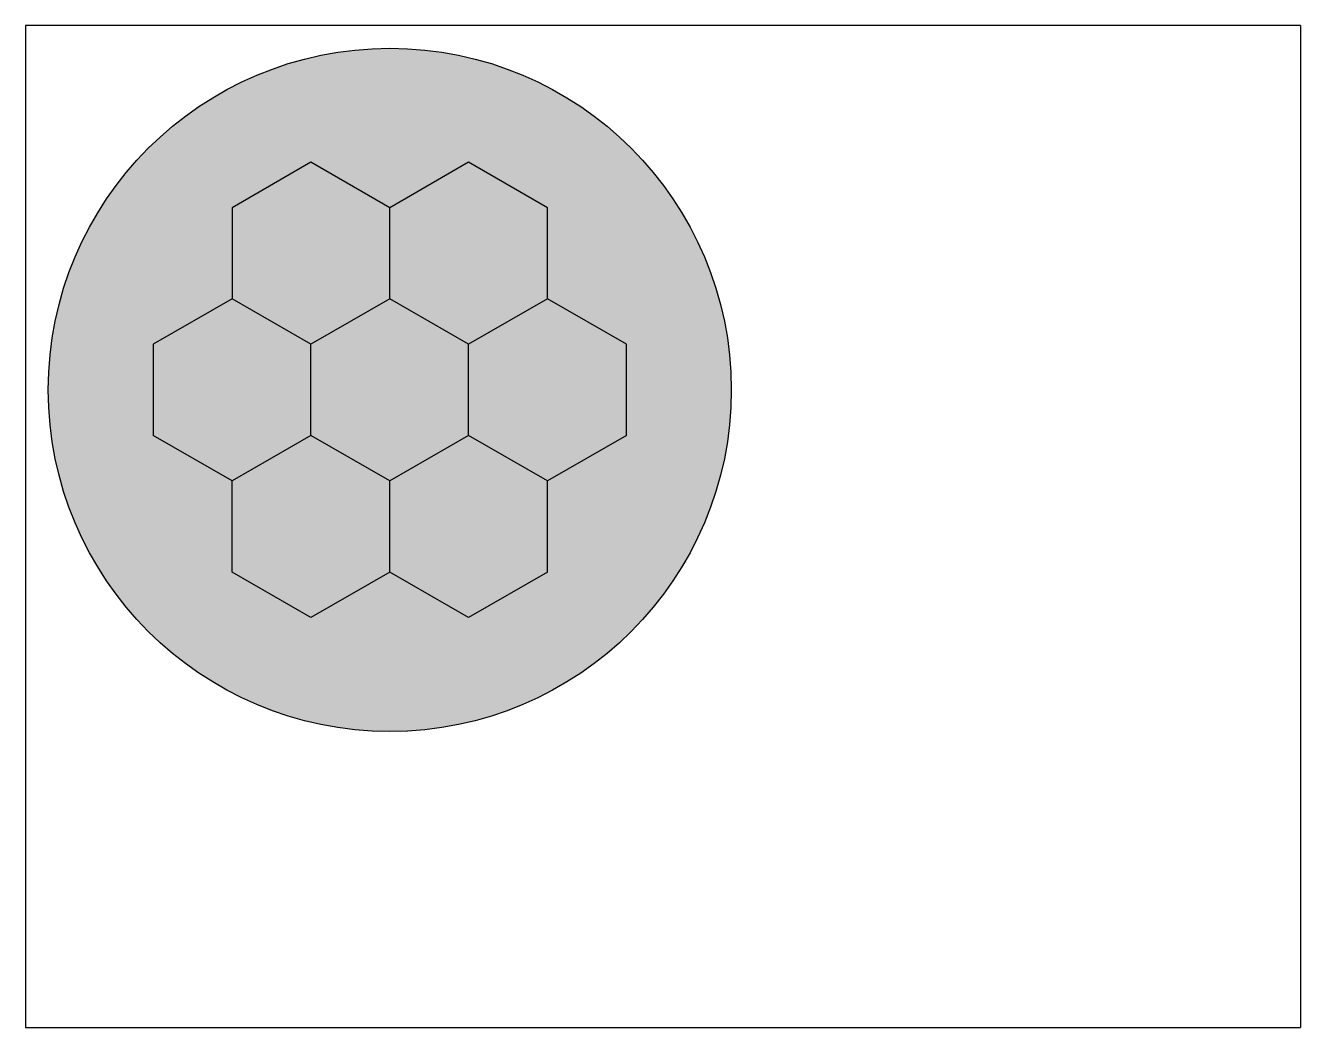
# Model space of a CAD drawing. Extents: x 0 to 280, y 0 to 220.
import ezdxf

# ---------------------------------------------------------------- set-up
doc = ezdxf.new("R2010")
doc.units = 0
for name, color, linetype in [('1__PRINTING_LAYERS_____1_2', 5, 'CONTINUOUS'), ('1__PRINTING_LAYERS_____1_3', 7, 'CONTINUOUS'), ('2__NON-PRINTING_LAYERS____', 3, 'CONTINUOUS')]:
    doc.layers.add(name, color=color, linetype=linetype)

# ---------------------------------------------------------------- blocks, each defined once
blk = doc.blocks.new('*U1')
at = {"layer": '1__PRINTING_LAYERS_____1_3', "color": 254}
for points in [[(62.68, 190), (61.11, 212.58), (62.68, 212.97)], [(62.86, 189.89), (62.68, 212.97), (62.86, 213.02)], [(62.68, 190), (62.68, 212.97), (62.86, 189.89)], [(64.61, 188.89), (62.86, 213.02), (64.61, 213.4)], [(62.86, 189.89), (62.86, 213.02), (64.61, 188.89)], [(66.35, 187.88), (64.61, 213.4), (66.35, 213.75)], [(64.61, 188.89), (64.61, 213.4), (66.35, 187.88)], [(68.09, 186.88), (66.35, 213.75), (68.09, 214.05)], [(66.35, 187.88), (66.35, 213.75), (68.09, 186.88)], [(69.82, 185.88), (68.09, 214.05), (69.82, 214.31)], [(68.09, 186.88), (68.09, 214.05), (69.82, 185.88)], [(71.55, 184.88), (69.82, 214.31), (71.55, 214.52)], [(69.82, 185.88), (69.82, 214.31), (71.55, 184.88)], [(73.26, 183.89), (71.55, 214.52), (73.26, 214.7)], [(71.55, 184.88), (71.55, 214.52), (73.26, 183.89)], [(74.96, 182.91), (73.26, 214.7), (74.96, 214.83)], [(73.26, 183.89), (73.26, 214.7), (74.96, 182.91)], [(76.66, 181.93), (74.96, 214.83), (76.66, 214.93)], [(74.96, 182.91), (74.96, 214.83), (76.66, 181.93)], [(78.34, 180.96), (76.66, 214.93), (78.34, 214.98)], [(76.66, 181.93), (76.66, 214.93), (78.34, 180.96)], [(80, 180), (78.34, 214.98), (80, 215)], [(78.34, 180.96), (78.34, 214.98), (80, 180)], [(80, 180), (80, 215), (81.66, 180.96)], [(81.66, 180.96), (80, 215), (81.66, 214.98)], [(81.66, 180.96), (81.66, 214.98), (83.34, 181.93)], [(83.34, 181.93), (81.66, 214.98), (83.34, 214.93)], [(83.34, 181.93), (83.34, 214.93), (85.04, 182.91)], [(85.04, 182.91), (83.34, 214.93), (85.04, 214.83)], [(85.04, 182.91), (85.04, 214.83), (86.74, 183.89)], [(86.74, 183.89), (85.04, 214.83), (86.74, 214.7)], [(86.74, 183.89), (86.74, 214.7), (88.45, 184.88)], [(88.45, 184.88), (86.74, 214.7), (88.45, 214.52)], [(88.45, 184.88), (88.45, 214.52), (90.18, 185.88)], [(90.18, 185.88), (88.45, 214.52), (90.18, 214.31)], [(90.18, 185.88), (90.18, 214.31), (91.91, 186.88)], [(91.91, 186.88), (90.18, 214.31), (91.91, 214.05)], [(91.91, 186.88), (91.91, 214.05), (93.65, 187.88)], [(93.65, 187.88), (91.91, 214.05), (93.65, 213.75)], [(93.65, 187.88), (93.65, 213.75), (95.39, 188.89)], [(95.39, 188.89), (93.65, 213.75), (95.39, 213.4)], [(95.39, 188.89), (95.39, 213.4), (97.14, 189.89)], [(97.14, 189.89), (95.39, 213.4), (97.14, 213.02)], [(97.14, 189.89), (97.14, 213.02), (97.32, 190)], [(97.32, 190), (97.14, 213.02), (97.32, 212.97)], [(97.32, 190), (97.32, 212.97), (98.89, 189.1)], [(98.89, 189.1), (97.32, 212.97), (98.89, 212.58)], [(54.13, 185.06), (52.39, 209.73), (54.13, 210.4)], [(55.87, 186.07), (54.13, 210.4), (55.87, 211.01)], [(54.13, 185.06), (54.13, 210.4), (55.87, 186.07)], [(57.61, 187.08), (55.87, 211.01), (57.61, 211.58)], [(55.87, 186.07), (55.87, 211.01), (57.61, 187.08)], [(59.36, 188.09), (57.61, 211.58), (59.36, 212.1)], [(57.61, 187.08), (57.61, 211.58), (59.36, 188.09)], [(61.11, 189.1), (59.36, 212.1), (61.11, 212.58)], [(59.36, 188.09), (59.36, 212.1), (61.11, 189.1)], [(61.11, 189.1), (61.11, 212.58), (62.68, 190)], [(98.89, 189.1), (98.89, 212.58), (100.64, 188.09)], [(100.64, 188.09), (98.89, 212.58), (100.64, 212.1)], [(100.64, 188.09), (100.64, 212.1), (102.39, 187.08)], [(102.39, 187.08), (100.64, 212.1), (102.39, 211.58)], [(102.39, 187.08), (102.39, 211.58), (104.13, 186.07)], [(104.13, 186.07), (102.39, 211.58), (104.13, 211.01)], [(104.13, 186.07), (104.13, 211.01), (105.87, 185.06)], [(105.87, 185.06), (104.13, 211.01), (105.87, 210.4)], [(105.87, 185.06), (105.87, 210.4), (107.61, 184.06)], [(107.61, 184.06), (105.87, 210.4), (107.61, 209.73)], [(47.24, 181.09), (45.55, 206.62), (47.24, 207.47)], [(48.95, 182.07), (47.24, 207.47), (48.95, 208.27)], [(47.24, 181.09), (47.24, 207.47), (48.95, 182.07)], [(50.67, 183.06), (48.95, 208.27), (50.67, 209.03)], [(48.95, 182.07), (48.95, 208.27), (50.67, 183.06)], [(52.39, 184.06), (50.67, 209.03), (52.39, 209.73)], [(50.67, 183.06), (50.67, 209.03), (52.39, 184.06)], [(52.39, 184.06), (52.39, 209.73), (54.13, 185.06)], [(107.61, 184.06), (107.61, 209.73), (109.33, 183.06)], [(109.33, 183.06), (107.61, 209.73), (109.33, 209.03)], [(109.33, 183.06), (109.33, 209.03), (111.05, 182.07)], [(111.05, 182.07), (109.33, 209.03), (111.05, 208.27)], [(111.05, 182.07), (111.05, 208.27), (112.76, 181.09)], [(112.76, 181.09), (111.05, 208.27), (112.76, 207.47)], [(112.76, 181.09), (112.76, 207.47), (114.45, 180.11)], [(114.45, 180.11), (112.76, 207.47), (114.45, 206.62)], [(42.22, 158.19), (40.58, 203.8), (42.22, 204.79)], [(43.88, 159.14), (42.22, 204.79), (43.88, 205.73)], [(42.22, 158.19), (42.22, 204.79), (43.88, 159.14)], [(45.36, 160), (43.88, 205.73), (45.36, 206.52)], [(43.88, 159.14), (43.88, 205.73), (45.36, 160)], [(45.55, 180.11), (45.36, 206.52), (45.55, 206.62)], [(45.36, 180), (45.36, 206.52), (45.55, 180.11)], [(45.55, 180.11), (45.55, 206.62), (47.24, 181.09)], [(114.45, 180.11), (114.45, 206.62), (114.64, 180)], [(114.64, 180), (114.45, 206.62), (114.64, 206.52)], [(114.64, 160), (114.64, 206.52), (116.12, 159.14)], [(116.12, 159.14), (114.64, 206.52), (116.12, 205.73)], [(116.12, 159.14), (116.12, 205.73), (117.78, 158.19)], [(117.78, 158.19), (116.12, 205.73), (117.78, 204.79)], [(117.78, 158.19), (117.78, 204.79), (119.42, 157.24)], [(119.42, 157.24), (117.78, 204.79), (119.42, 203.8)], [(37.36, 155.38), (35.79, 200.59), (37.36, 201.7)], [(38.96, 156.31), (37.36, 201.7), (38.96, 202.77)], [(37.36, 155.38), (37.36, 201.7), (38.96, 156.31)], [(40.58, 157.24), (38.96, 202.77), (40.58, 203.8)], [(38.96, 156.31), (38.96, 202.77), (40.58, 157.24)], [(40.58, 157.24), (40.58, 203.8), (42.22, 158.19)], [(119.42, 157.24), (119.42, 203.8), (121.04, 156.31)], [(121.04, 156.31), (119.42, 203.8), (121.04, 202.77)], [(121.04, 156.31), (121.04, 202.77), (122.64, 155.38)], [(122.64, 155.38), (121.04, 202.77), (122.64, 201.7)], [(122.64, 155.38), (122.64, 201.7), (124.21, 154.48)], [(124.21, 154.48), (122.64, 201.7), (124.21, 200.59)], [(34.25, 153.58), (32.73, 198.23), (34.25, 199.43)], [(35.79, 154.48), (34.25, 199.43), (35.79, 200.59)], [(34.25, 153.58), (34.25, 199.43), (35.79, 154.48)], [(35.79, 154.48), (35.79, 200.59), (37.36, 155.38)], [(124.21, 154.48), (124.21, 200.59), (125.75, 153.58)], [(125.75, 153.58), (124.21, 200.59), (125.75, 199.43)], [(125.75, 153.58), (125.75, 199.43), (127.27, 152.71)], [(127.27, 152.71), (125.75, 199.43), (127.27, 198.23)], [(31.24, 151.85), (29.78, 195.71), (31.24, 196.99)], [(32.73, 152.71), (31.24, 196.99), (32.73, 198.23)], [(31.24, 151.85), (31.24, 196.99), (32.73, 152.71)], [(32.73, 152.71), (32.73, 198.23), (34.25, 153.58)], [(127.27, 152.71), (127.27, 198.23), (128.76, 151.85)], [(128.76, 151.85), (127.27, 198.23), (128.76, 196.99)], [(128.76, 151.85), (128.76, 196.99), (130.22, 151.01)], [(130.22, 151.01), (128.76, 196.99), (130.22, 195.71)], [(28.04, 85.92), (26.97, 193.03), (28.04, 194.08)], [(28.36, 150.18), (28.04, 194.08), (28.36, 194.39)], [(28.04, 150), (28.04, 194.08), (28.36, 150.18)], [(29.78, 151.01), (28.36, 194.39), (29.78, 195.71)], [(28.36, 150.18), (28.36, 194.39), (29.78, 151.01)], [(29.78, 151.01), (29.78, 195.71), (31.24, 151.85)], [(130.22, 151.01), (130.22, 195.71), (131.64, 150.18)], [(131.64, 150.18), (130.22, 195.71), (131.64, 194.39)], [(131.64, 150.18), (131.64, 194.39), (131.96, 150)], [(131.96, 150), (131.64, 194.39), (131.96, 194.08)], [(131.96, 85.92), (131.96, 194.08), (133.03, 86.97)], [(133.03, 86.97), (131.96, 194.08), (133.03, 193.03)], [(25.61, 88.36), (24.29, 190.22), (25.61, 191.64)], [(26.97, 86.97), (25.61, 191.64), (26.97, 193.03)], [(25.61, 88.36), (25.61, 191.64), (26.97, 86.97)], [(26.97, 86.97), (26.97, 193.03), (28.04, 85.92)], [(133.03, 86.97), (133.03, 193.03), (134.39, 88.36)], [(134.39, 88.36), (133.03, 193.03), (134.39, 191.64)], [(134.39, 88.36), (134.39, 191.64), (135.71, 89.78)], [(135.71, 89.78), (134.39, 191.64), (135.71, 190.22)], [(23.01, 91.24), (21.77, 187.27), (23.01, 188.76)], [(24.29, 89.78), (23.01, 188.76), (24.29, 190.22)], [(23.01, 91.24), (23.01, 188.76), (24.29, 89.78)], [(24.29, 89.78), (24.29, 190.22), (25.61, 88.36)], [(135.71, 89.78), (135.71, 190.22), (136.99, 91.24)], [(136.99, 91.24), (135.71, 190.22), (136.99, 188.76)], [(136.99, 91.24), (136.99, 188.76), (138.23, 92.73)], [(138.23, 92.73), (136.99, 188.76), (138.23, 187.27)], [(20.57, 94.25), (19.41, 184.21), (20.57, 185.75)], [(21.77, 92.73), (20.57, 185.75), (21.77, 187.27)], [(20.57, 94.25), (20.57, 185.75), (21.77, 92.73)], [(21.77, 92.73), (21.77, 187.27), (23.01, 91.24)], [(138.23, 92.73), (138.23, 187.27), (139.43, 94.25)], [(139.43, 94.25), (138.23, 187.27), (139.43, 185.75)], [(139.43, 94.25), (139.43, 185.75), (140.59, 95.79)], [(140.59, 95.79), (139.43, 185.75), (140.59, 184.21)], [(18.3, 97.36), (17.23, 181.04), (18.3, 182.64)], [(19.41, 95.79), (18.3, 182.64), (19.41, 184.21)], [(18.3, 97.36), (18.3, 182.64), (19.41, 95.79)], [(19.41, 95.79), (19.41, 184.21), (20.57, 94.25)], [(140.59, 95.79), (140.59, 184.21), (141.7, 97.36)], [(141.7, 97.36), (140.59, 184.21), (141.7, 182.64)], [(141.7, 97.36), (141.7, 182.64), (142.77, 98.96)], [(142.77, 98.96), (141.7, 182.64), (142.77, 181.04)], [(16.2, 100.58), (15.21, 177.78), (16.2, 179.42)], [(17.23, 98.96), (16.2, 179.42), (17.23, 181.04)], [(16.2, 100.58), (16.2, 179.42), (17.23, 98.96)], [(17.23, 98.96), (17.23, 181.04), (18.3, 97.36)], [(142.77, 98.96), (142.77, 181.04), (143.8, 100.58)], [(143.8, 100.58), (142.77, 181.04), (143.8, 179.42)], [(143.8, 100.58), (143.8, 179.42), (144.79, 102.22)], [(144.79, 102.22), (143.8, 179.42), (144.79, 177.78)], [(15.21, 102.22), (14.27, 176.12), (15.21, 177.78)], [(15.21, 102.22), (15.21, 177.78), (16.2, 100.58)], [(144.79, 102.22), (144.79, 177.78), (145.73, 103.88)], [(145.73, 103.88), (144.79, 177.78), (145.73, 176.12)], [(13.38, 105.55), (12.53, 172.76), (13.38, 174.45)], [(14.27, 103.88), (13.38, 174.45), (14.27, 176.12)], [(13.38, 105.55), (13.38, 174.45), (14.27, 103.88)], [(14.27, 103.88), (14.27, 176.12), (15.21, 102.22)], [(145.73, 103.88), (145.73, 176.12), (146.62, 105.55)], [(146.62, 105.55), (145.73, 176.12), (146.62, 174.45)], [(146.62, 105.55), (146.62, 174.45), (147.47, 107.24)], [(147.47, 107.24), (146.62, 174.45), (147.47, 172.76)], [(11.73, 108.95), (10.97, 169.33), (11.73, 171.05)], [(12.53, 107.24), (11.73, 171.05), (12.53, 172.76)], [(11.73, 108.95), (11.73, 171.05), (12.53, 107.24)], [(12.53, 107.24), (12.53, 172.76), (13.38, 105.55)], [(147.47, 107.24), (147.47, 172.76), (148.27, 108.95)], [(148.27, 108.95), (147.47, 172.76), (148.27, 171.05)], [(148.27, 108.95), (148.27, 171.05), (149.03, 110.67)], [(149.03, 110.67), (148.27, 171.05), (149.03, 169.33)], [(10.97, 110.67), (10.27, 167.61), (10.97, 169.33)], [(10.97, 110.67), (10.97, 169.33), (11.73, 108.95)], [(149.03, 110.67), (149.03, 169.33), (149.73, 112.39)], [(149.73, 112.39), (149.03, 169.33), (149.73, 167.61)], [(9.6, 114.13), (8.99, 164.13), (9.6, 165.87)], [(10.27, 112.39), (9.6, 165.87), (10.27, 167.61)], [(9.6, 114.13), (9.6, 165.87), (10.27, 112.39)], [(10.27, 112.39), (10.27, 167.61), (10.97, 110.67)], [(149.73, 112.39), (149.73, 167.61), (150.4, 114.13)], [(150.4, 114.13), (149.73, 167.61), (150.4, 165.87)], [(150.4, 114.13), (150.4, 165.87), (151.01, 115.87)], [(151.01, 115.87), (150.4, 165.87), (151.01, 164.13)], [(8.99, 115.87), (8.42, 162.39), (8.99, 164.13)], [(8.99, 115.87), (8.99, 164.13), (9.6, 114.13)], [(151.01, 115.87), (151.01, 164.13), (151.58, 117.61)], [(151.58, 117.61), (151.01, 164.13), (151.58, 162.39)], [(7.9, 119.36), (7.42, 158.89), (7.9, 160.64)], [(8.42, 117.61), (7.9, 160.64), (8.42, 162.39)], [(7.9, 119.36), (7.9, 160.64), (8.42, 117.61)], [(8.42, 117.61), (8.42, 162.39), (8.99, 115.87)], [(151.58, 117.61), (151.58, 162.39), (152.1, 119.36)], [(152.1, 119.36), (151.58, 162.39), (152.1, 160.64)], [(152.1, 119.36), (152.1, 160.64), (152.58, 121.11)], [(152.58, 121.11), (152.1, 160.64), (152.58, 158.89)], [(6.98, 122.86), (6.6, 155.39), (6.98, 157.14)], [(7.42, 121.11), (6.98, 157.14), (7.42, 158.89)], [(6.98, 122.86), (6.98, 157.14), (7.42, 121.11)], [(7.42, 121.11), (7.42, 158.89), (7.9, 119.36)], [(152.58, 121.11), (152.58, 158.89), (153.02, 122.86)], [(153.02, 122.86), (152.58, 158.89), (153.02, 157.14)], [(153.02, 122.86), (153.02, 157.14), (153.4, 124.61)], [(153.4, 124.61), (153.02, 157.14), (153.4, 155.39)], [(6.6, 124.61), (6.25, 153.65), (6.6, 155.39)], [(6.6, 124.61), (6.6, 155.39), (6.98, 122.86)], [(153.4, 124.61), (153.4, 155.39), (153.75, 126.35)], [(153.75, 126.35), (153.4, 155.39), (153.75, 153.65)], [(5.95, 128.09), (5.69, 150.18), (5.95, 151.91)], [(6.25, 126.35), (5.95, 151.91), (6.25, 153.65)], [(5.95, 128.09), (5.95, 151.91), (6.25, 126.35)], [(6.25, 126.35), (6.25, 153.65), (6.6, 124.61)], [(153.75, 126.35), (153.75, 153.65), (154.05, 128.09)], [(154.05, 128.09), (153.75, 153.65), (154.05, 151.91)], [(154.05, 128.09), (154.05, 151.91), (154.31, 129.82)], [(154.31, 129.82), (154.05, 151.91), (154.31, 150.18)], [(5.48, 131.55), (5.3, 146.74), (5.48, 148.45)], [(5.69, 129.82), (5.48, 148.45), (5.69, 150.18)], [(5.48, 131.55), (5.48, 148.45), (5.69, 129.82)], [(5.69, 129.82), (5.69, 150.18), (5.95, 128.09)], [(154.31, 129.82), (154.31, 150.18), (154.52, 131.55)], [(154.52, 131.55), (154.31, 150.18), (154.52, 148.45)], [(154.52, 131.55), (154.52, 148.45), (154.7, 133.26)], [(154.7, 133.26), (154.52, 148.45), (154.7, 146.74)], [(5.3, 133.26), (5.17, 145.04), (5.3, 146.74)], [(5.3, 133.26), (5.3, 146.74), (5.48, 131.55)], [(154.7, 133.26), (154.7, 146.74), (154.83, 134.96)], [(154.83, 134.96), (154.7, 146.74), (154.83, 145.04)], [(5.07, 136.66), (5.02, 141.66), (5.07, 143.34)], [(5.17, 134.96), (5.07, 143.34), (5.17, 145.04)], [(5.07, 136.66), (5.07, 143.34), (5.17, 134.96)], [(5.17, 134.96), (5.17, 145.04), (5.3, 133.26)], [(154.83, 134.96), (154.83, 145.04), (154.93, 136.66)], [(154.93, 136.66), (154.83, 145.04), (154.93, 143.34)], [(154.93, 136.66), (154.93, 143.34), (154.98, 138.34)], [(154.98, 138.34), (154.93, 143.34), (154.98, 141.66)], [(5.02, 138.34), (5, 140), (5.02, 141.66)], [(5.02, 138.34), (5.02, 141.66), (5.07, 136.66)], [(154.98, 138.34), (154.98, 141.66), (155, 140)], [(28.04, 85.92), (28.04, 130), (28.36, 85.61)], [(28.36, 85.61), (28.04, 130), (28.36, 129.82)], [(28.36, 85.61), (28.36, 129.82), (29.78, 84.29)], [(29.78, 84.29), (28.36, 129.82), (29.78, 128.99)], [(29.78, 84.29), (29.78, 128.99), (31.24, 83.01)], [(31.24, 83.01), (29.78, 128.99), (31.24, 128.15)], [(130.22, 84.29), (128.76, 128.15), (130.22, 128.99)], [(131.64, 85.61), (130.22, 128.99), (131.64, 129.82)], [(130.22, 84.29), (130.22, 128.99), (131.64, 85.61)], [(131.96, 85.92), (131.64, 129.82), (131.96, 130)], [(131.64, 85.61), (131.64, 129.82), (131.96, 85.92)], [(31.24, 83.01), (31.24, 128.15), (32.73, 81.77)], [(32.73, 81.77), (31.24, 128.15), (32.73, 127.29)], [(32.73, 81.77), (32.73, 127.29), (34.25, 80.57)], [(34.25, 80.57), (32.73, 127.29), (34.25, 126.42)], [(34.25, 80.57), (34.25, 126.42), (35.79, 79.41)], [(35.79, 79.41), (34.25, 126.42), (35.79, 125.52)], [(125.75, 80.57), (124.21, 125.52), (125.75, 126.42)], [(127.27, 81.77), (125.75, 126.42), (127.27, 127.29)], [(125.75, 80.57), (125.75, 126.42), (127.27, 81.77)], [(128.76, 83.01), (127.27, 127.29), (128.76, 128.15)], [(127.27, 81.77), (127.27, 127.29), (128.76, 83.01)], [(128.76, 83.01), (128.76, 128.15), (130.22, 84.29)], [(35.79, 79.41), (35.79, 125.52), (37.36, 78.3)], [(37.36, 78.3), (35.79, 125.52), (37.36, 124.62)], [(37.36, 78.3), (37.36, 124.62), (38.96, 77.23)], [(38.96, 77.23), (37.36, 124.62), (38.96, 123.69)], [(38.96, 77.23), (38.96, 123.69), (40.58, 76.2)], [(40.58, 76.2), (38.96, 123.69), (40.58, 122.76)], [(121.04, 77.23), (119.42, 122.76), (121.04, 123.69)], [(122.64, 78.3), (121.04, 123.69), (122.64, 124.62)], [(121.04, 77.23), (121.04, 123.69), (122.64, 78.3)], [(124.21, 79.41), (122.64, 124.62), (124.21, 125.52)], [(122.64, 78.3), (122.64, 124.62), (124.21, 79.41)], [(124.21, 79.41), (124.21, 125.52), (125.75, 80.57)], [(40.58, 76.2), (40.58, 122.76), (42.22, 75.21)], [(42.22, 75.21), (40.58, 122.76), (42.22, 121.81)], [(42.22, 75.21), (42.22, 121.81), (43.88, 74.27)], [(43.88, 74.27), (42.22, 121.81), (43.88, 120.86)], [(43.88, 74.27), (43.88, 120.86), (45.36, 73.48)], [(45.36, 73.48), (43.88, 120.86), (45.36, 120)], [(116.12, 74.27), (114.64, 120), (116.12, 120.86)], [(117.78, 75.21), (116.12, 120.86), (117.78, 121.81)], [(116.12, 74.27), (116.12, 120.86), (117.78, 75.21)], [(119.42, 76.2), (117.78, 121.81), (119.42, 122.76)], [(117.78, 75.21), (117.78, 121.81), (119.42, 76.2)], [(119.42, 76.2), (119.42, 122.76), (121.04, 77.23)], [(114.64, 73.48), (114.64, 120), (116.12, 74.27)], [(45.36, 73.48), (45.36, 100), (45.55, 73.38)], [(45.55, 73.38), (45.36, 100), (45.55, 99.89)], [(45.55, 73.38), (45.55, 99.89), (47.24, 72.53)], [(47.24, 72.53), (45.55, 99.89), (47.24, 98.91)], [(47.24, 72.53), (47.24, 98.91), (48.95, 71.73)], [(48.95, 71.73), (47.24, 98.91), (48.95, 97.93)], [(76.66, 65.07), (74.96, 97.09), (76.66, 98.07)], [(78.34, 65.02), (76.66, 98.07), (78.34, 99.04)], [(76.66, 65.07), (76.66, 98.07), (78.34, 65.02)], [(80, 65), (78.34, 99.04), (80, 100)], [(78.34, 65.02), (78.34, 99.04), (80, 65)], [(80, 65), (80, 100), (81.66, 65.02)], [(81.66, 65.02), (80, 100), (81.66, 99.04)], [(81.66, 65.02), (81.66, 99.04), (83.34, 65.07)], [(83.34, 65.07), (81.66, 99.04), (83.34, 98.07)], [(83.34, 65.07), (83.34, 98.07), (85.04, 65.17)], [(85.04, 65.17), (83.34, 98.07), (85.04, 97.09)], [(112.76, 72.53), (111.05, 97.93), (112.76, 98.91)], [(114.45, 73.38), (112.76, 98.91), (114.45, 99.89)], [(112.76, 72.53), (112.76, 98.91), (114.45, 73.38)], [(114.64, 73.48), (114.45, 99.89), (114.64, 100)], [(114.45, 73.38), (114.45, 99.89), (114.64, 73.48)], [(48.95, 71.73), (48.95, 97.93), (50.67, 70.97)], [(50.67, 70.97), (48.95, 97.93), (50.67, 96.94)], [(50.67, 70.97), (50.67, 96.94), (52.39, 70.27)], [(52.39, 70.27), (50.67, 96.94), (52.39, 95.94)], [(52.39, 70.27), (52.39, 95.94), (54.13, 69.6)], [(54.13, 69.6), (52.39, 95.94), (54.13, 94.94)], [(73.26, 65.3), (71.55, 95.12), (73.26, 96.11)], [(74.96, 65.17), (73.26, 96.11), (74.96, 97.09)], [(73.26, 65.3), (73.26, 96.11), (74.96, 65.17)], [(74.96, 65.17), (74.96, 97.09), (76.66, 65.07)], [(85.04, 65.17), (85.04, 97.09), (86.74, 65.3)], [(86.74, 65.3), (85.04, 97.09), (86.74, 96.11)], [(86.74, 65.3), (86.74, 96.11), (88.45, 65.48)], [(88.45, 65.48), (86.74, 96.11), (88.45, 95.12)], [(107.61, 70.27), (105.87, 94.94), (107.61, 95.94)], [(109.33, 70.97), (107.61, 95.94), (109.33, 96.94)], [(107.61, 70.27), (107.61, 95.94), (109.33, 70.97)], [(111.05, 71.73), (109.33, 96.94), (111.05, 97.93)], [(109.33, 70.97), (109.33, 96.94), (111.05, 71.73)], [(111.05, 71.73), (111.05, 97.93), (112.76, 72.53)], [(54.13, 69.6), (54.13, 94.94), (55.87, 68.99)], [(55.87, 68.99), (54.13, 94.94), (55.87, 93.93)], [(55.87, 68.99), (55.87, 93.93), (57.61, 68.42)], [(57.61, 68.42), (55.87, 93.93), (57.61, 92.92)], [(57.61, 68.42), (57.61, 92.92), (59.36, 67.9)], [(59.36, 67.9), (57.61, 92.92), (59.36, 91.91)], [(68.09, 65.95), (66.35, 92.12), (68.09, 93.12)], [(69.82, 65.69), (68.09, 93.12), (69.82, 94.12)], [(68.09, 65.95), (68.09, 93.12), (69.82, 65.69)], [(71.55, 65.48), (69.82, 94.12), (71.55, 95.12)], [(69.82, 65.69), (69.82, 94.12), (71.55, 65.48)], [(71.55, 65.48), (71.55, 95.12), (73.26, 65.3)], [(88.45, 65.48), (88.45, 95.12), (90.18, 65.69)], [(90.18, 65.69), (88.45, 95.12), (90.18, 94.12)], [(90.18, 65.69), (90.18, 94.12), (91.91, 65.95)], [(91.91, 65.95), (90.18, 94.12), (91.91, 93.12)], [(91.91, 65.95), (91.91, 93.12), (93.65, 66.25)], [(93.65, 66.25), (91.91, 93.12), (93.65, 92.12)], [(102.39, 68.42), (100.64, 91.91), (102.39, 92.92)], [(104.13, 68.99), (102.39, 92.92), (104.13, 93.93)], [(102.39, 68.42), (102.39, 92.92), (104.13, 68.99)], [(105.87, 69.6), (104.13, 93.93), (105.87, 94.94)], [(104.13, 68.99), (104.13, 93.93), (105.87, 69.6)], [(105.87, 69.6), (105.87, 94.94), (107.61, 70.27)], [(59.36, 67.9), (59.36, 91.91), (61.11, 67.42)], [(61.11, 67.42), (59.36, 91.91), (61.11, 90.9)], [(61.11, 67.42), (61.11, 90.9), (62.68, 67.03)], [(62.68, 67.03), (61.11, 90.9), (62.68, 90)], [(62.86, 66.98), (62.68, 90), (62.86, 90.11)], [(62.68, 67.03), (62.68, 90), (62.86, 66.98)], [(64.61, 66.6), (62.86, 90.11), (64.61, 91.11)], [(62.86, 66.98), (62.86, 90.11), (64.61, 66.6)], [(66.35, 66.25), (64.61, 91.11), (66.35, 92.12)], [(64.61, 66.6), (64.61, 91.11), (66.35, 66.25)], [(66.35, 66.25), (66.35, 92.12), (68.09, 65.95)], [(93.65, 66.25), (93.65, 92.12), (95.39, 66.6)], [(95.39, 66.6), (93.65, 92.12), (95.39, 91.11)], [(95.39, 66.6), (95.39, 91.11), (97.14, 66.98)], [(97.14, 66.98), (95.39, 91.11), (97.14, 90.11)], [(97.14, 66.98), (97.14, 90.11), (97.32, 67.03)], [(97.32, 67.03), (97.14, 90.11), (97.32, 90)], [(98.89, 67.42), (97.32, 90), (98.89, 90.9)], [(97.32, 67.03), (97.32, 90), (98.89, 67.42)], [(100.64, 67.9), (98.89, 90.9), (100.64, 91.91)], [(98.89, 67.42), (98.89, 90.9), (100.64, 67.9)], [(100.64, 67.9), (100.64, 91.91), (102.39, 68.42)]]:
    blk.add_solid(points, dxfattribs=at)
blk = doc.blocks.new('*U2')
at = {"layer": '1__PRINTING_LAYERS_____1_3', "color": 9}
for points in [[(80, 120), (62.68, 150), (80, 160)], [(80, 120), (80, 160), (97.32, 130)], [(97.32, 130), (80, 160), (97.32, 150)], [(62.68, 130), (62.68, 150), (80, 120)]]:
    blk.add_solid(points, dxfattribs=at)
blk = doc.blocks.new('*U3')
at = {"layer": '1__PRINTING_LAYERS_____1_3', "color": 251}
for points in [[(97.32, 150), (80, 180), (97.32, 190)], [(97.32, 150), (97.32, 190), (114.64, 160)], [(114.64, 160), (97.32, 190), (114.64, 180)], [(80, 160), (80, 180), (97.32, 150)]]:
    blk.add_solid(points, dxfattribs=at)
blk = doc.blocks.new('*U4')
at = {"layer": '1__PRINTING_LAYERS_____1_3', "color": 250}
for points in [[(45.36, 120), (28.04, 150), (45.36, 160)], [(45.36, 120), (45.36, 160), (62.68, 130)], [(62.68, 130), (45.36, 160), (62.68, 150)], [(28.04, 130), (28.04, 150), (45.36, 120)]]:
    blk.add_solid(points, dxfattribs=at)
blk = doc.blocks.new('*U5')
at = {"layer": '1__PRINTING_LAYERS_____1_3', "color": 8}
for points in [[(114.64, 120), (97.32, 150), (114.64, 160)], [(114.64, 120), (114.64, 160), (131.96, 130)], [(131.96, 130), (114.64, 160), (131.96, 150)], [(97.32, 130), (97.32, 150), (114.64, 120)]]:
    blk.add_solid(points, dxfattribs=at)
blk = doc.blocks.new('*U6')
at = {"layer": '1__PRINTING_LAYERS_____1_3', "color": 250}
for points in [[(62.68, 150), (45.36, 180), (62.68, 190)], [(62.68, 150), (62.68, 190), (80, 160)], [(80, 160), (62.68, 190), (80, 180)], [(45.36, 160), (45.36, 180), (62.68, 150)]]:
    blk.add_solid(points, dxfattribs=at)
blk = doc.blocks.new('*U7')
at = {"layer": '1__PRINTING_LAYERS_____1_3', "color": 253}
for points in [[(97.32, 90), (80, 120), (97.32, 130)], [(97.32, 90), (97.32, 130), (114.64, 100)], [(114.64, 100), (97.32, 130), (114.64, 120)], [(80, 100), (80, 120), (97.32, 90)]]:
    blk.add_solid(points, dxfattribs=at)
blk = doc.blocks.new('*U8')
at = {"layer": '1__PRINTING_LAYERS_____1_3'}
for points in [[(62.68, 90), (45.36, 120), (62.68, 130)], [(62.68, 90), (62.68, 130), (80, 100)], [(80, 100), (62.68, 130), (80, 120)], [(45.36, 100), (45.36, 120), (62.68, 90)]]:
    blk.add_solid(points, dxfattribs=at)

msp = doc.modelspace()

# ---------------------------------------------------------------- linework, layer by layer
at = {"layer": '1__PRINTING_LAYERS_____1_2'}
for p, q in [((62.68, 190), (45.36, 180)), ((80, 180), (62.68, 190)), ((97.32, 190), (80, 180)), ((114.64, 180), (97.32, 190)), ((45.36, 180), (45.36, 160)), ((80, 160), (80, 180)), ((114.64, 160), (114.64, 180)), ((45.36, 160), (28.04, 150)), ((62.68, 150), (45.36, 160)), ((80, 160), (62.68, 150)), ((97.32, 150), (80, 160)), ((114.64, 160), (97.32, 150)), ((131.96, 150), (114.64, 160)), ((28.04, 150), (28.04, 130)), ((62.68, 130), (62.68, 150)), ((97.32, 130), (97.32, 150)), ((131.96, 130), (131.96, 150)), ((45.36, 120), (28.04, 130)), ((62.68, 130), (45.36, 120)), ((80, 120), (62.68, 130)), ((97.32, 130), (80, 120)), ((114.64, 120), (97.32, 130)), ((131.96, 130), (114.64, 120)), ((45.36, 100), (45.36, 120)), ((80, 100), (80, 120)), ((114.64, 100), (114.64, 120)), ((62.68, 90), (45.36, 100)), ((80, 100), (62.68, 90)), ((97.32, 90), (80, 100)), ((114.64, 100), (97.32, 90))]:
    msp.add_line(p, q, dxfattribs=at)
msp.add_circle((80, 140), 75, dxfattribs=at)
at = {"layer": '2__NON-PRINTING_LAYERS____'}
for p, q in [((0, 220), (0, 0)), ((280, 220), (0, 220)), ((280, 220), (280, 0)), ((0, 0), (280, 0))]:
    msp.add_line(p, q, dxfattribs=at)

# ---------------------------------------------------------------- block references
at = {"layer": '1__PRINTING_LAYERS_____1_3', "color": 254}
msp.add_blockref('*U1', (0, 0), dxfattribs=at)
at = {"layer": '1__PRINTING_LAYERS_____1_3', "color": 250}
for name in ['*U6', '*U4']:
    msp.add_blockref(name, (0, 0), dxfattribs=at)
at = {"layer": '1__PRINTING_LAYERS_____1_3', "color": 251}
msp.add_blockref('*U3', (0, 0), dxfattribs=at)
at = {"layer": '1__PRINTING_LAYERS_____1_3', "color": 9}
msp.add_blockref('*U2', (0, 0), dxfattribs=at)
at = {"layer": '1__PRINTING_LAYERS_____1_3', "color": 8}
msp.add_blockref('*U5', (0, 0), dxfattribs=at)
at = {"layer": '1__PRINTING_LAYERS_____1_3'}
msp.add_blockref('*U8', (0, 0), dxfattribs=at)
at = {"layer": '1__PRINTING_LAYERS_____1_3', "color": 253}
msp.add_blockref('*U7', (0, 0), dxfattribs=at)

doc.saveas('drawing.dxf')
